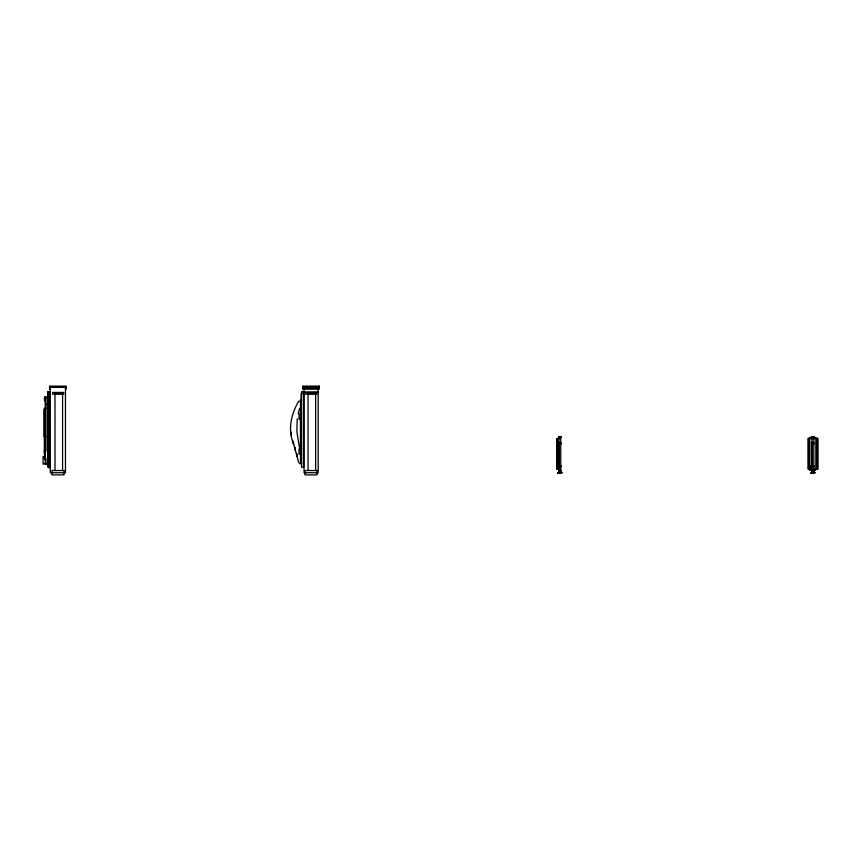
<?xml version="1.0" encoding="UTF-8"?>
<svg xmlns="http://www.w3.org/2000/svg" width="861" height="861" viewBox="0 0 861 861"><rect width="100%" height="100%" fill="white"/><g stroke="black" fill="none" stroke-linecap="round" stroke-linejoin="round"><path stroke-width="1.29" d="M297.217 418.801L296.873 431.727L299.424 447.236M298.218 413.635L299.585 408.469M49.561 387.385L66.189 387.385M302.631 387.385L319.259 387.385M302.631 387.934L319.259 387.934M304.073 392.089L318.172 392.089M48.108 392.272L49.486 392.272M48.108 392.81L49.561 392.81M49.411 393.176L50.239 393.176M301.544 393.531L303.535 393.531M48.151 396.792L44.492 396.792L44.492 400.763M49.088 398.234L45.224 398.234L45.224 463.67L49.088 463.67M299.359 401.129L298.702 401.129C291.201 414.076 287.423 429.887 293.676 444.147L292.805 441.08L298.702 462.583M46.128 404.196L46.128 404.745M46.666 408.362L44.137 408.362L44.137 436.559L46.666 436.559M301.544 414.141L299.015 414.141L299.015 419.199L301.544 419.199M812.386 437.463L809.674 437.463L809.674 469.998L812.386 469.998M813.107 437.463L814.915 437.463L814.915 438.54L813.107 438.54M810.212 437.679L814.119 437.711L814.119 436.559L811.589 436.559L811.589 437.711M812.892 438.367L808.048 438.367L808.048 469.094L812.892 469.094M813.591 438.367L817.95 438.367L817.95 469.094L813.591 469.094M812.386 438.54L810.212 438.54L810.212 437.463M559.381 438.723L556.712 438.723L556.712 469.094L559.381 469.094M811.482 442.888L814.366 442.888L814.366 443.781L811.482 443.781M301.544 448.85L299.015 448.85L299.015 453.908L301.544 453.908M45.364 456.804L43.05 456.804L43.05 464.036L48.829 464.036M47.861 462.583L48.108 391.723M301.544 462.734L301.544 463.304M299.37 463.67L301.544 463.67M45.945 464.391L48.313 464.391M48.108 465.478L49.561 465.478M811.482 465.661L814.366 465.661L814.366 466.565L811.482 466.565L811.439 441.618L812.171 441.618L812.171 466.199L811.439 466.199M50.239 466.199L47.925 466.199L47.925 391.723L49.378 391.723L49.411 466.199M812.386 468.911L810.212 468.911L810.212 469.998M813.107 468.911L814.915 468.911L814.915 469.998M810.212 469.783L814.915 469.783M813.107 469.998L815.636 469.998L815.636 468.911M558.875 470.106L560.942 470.106L560.942 471.441L558.875 471.441M811.945 470.106L814.011 470.106L814.011 471.441L811.945 471.441M817.444 438.367L817.444 469.094M816.508 438.367L816.508 469.094M816.002 438.367L816.002 469.094M815.636 437.463L815.636 438.54M814.194 437.679L814.194 438.324M814.194 469.127L814.194 469.783M813.828 436.559L813.828 472.711M812.203 437.463L812.203 438.54M812.203 468.911L812.203 469.998M811.945 436.559L811.945 472.711M810.976 465.844L810.976 468.007M809.125 438.367L809.125 469.094M808.554 438.367L808.554 469.094M560.759 436.559L560.759 472.711M560.393 468.373L560.393 469.815M560.113 465.844L560.113 469.094M559.209 441.984L559.209 468.007M558.875 436.559L558.875 472.711M558.735 465.844L558.735 469.094M557.799 438.723L557.799 469.094M557.433 438.723L557.433 469.094M557.358 438.723L557.358 469.094M318.172 387.385L318.172 472.711L304.073 472.711L304.073 387.385M315.643 470.536L315.643 393.176L308.055 393.176L308.055 470.536M301.178 393.897L301.178 400.505M300.823 401.129L300.823 415.153M300.823 418.5L300.823 449.41M300.823 452.875L300.823 462.583M300.457 399.676L300.457 463.304M66.189 389.194L66.189 386.126L49.561 386.126L49.561 389.194M65.468 387.385L65.468 472.711L50.282 472.711L50.282 387.385M62.573 470.536L62.573 393.176L54.986 393.176L54.986 470.536M49.486 465.005L49.486 467.652L48.108 467.652L48.108 463.616M48.474 394.403L48.474 397.556M47.753 393.714L47.753 395.156M45.945 399.558L45.945 451.164M45.945 458.558L45.945 462.583M44.492 450.292L44.492 459.333M44.32 409.804L44.32 453.187M319.259 386.126L302.631 386.126L302.631 389.194L319.259 389.194L319.259 386.126M303.535 391.723L301.544 391.723L301.544 467.286L303.535 467.286L303.535 391.723M63.66 392.444L52.629 392.444L52.629 394.252L63.66 394.252L63.66 392.444M316.73 392.444L305.698 392.444L305.698 394.252L316.73 394.252L316.73 392.444M561.049 436.559L558.52 436.559L558.52 437.711L561.049 437.711L561.049 436.559M561.297 442.888L558.412 442.888L558.412 443.781L561.297 443.781L561.297 442.888M561.297 465.661L558.412 465.661L558.412 466.565L561.297 466.565L561.297 465.661M64.015 470.536L51.908 470.536L51.908 474.874L64.015 474.874L64.015 470.536M317.085 470.536L304.977 470.536L304.977 474.874L317.085 474.874L317.085 470.536M562.029 472.711L557.68 473.001L562.029 472.711M815.098 472.711L810.761 473.001L815.098 472.711M295.484 450.292L294.753 447.225L295.474 450.292M297.239 456.438L296.593 453.37L297.217 456.438M291.266 434.923L290.695 431.856L291.266 434.923"/></g></svg>
